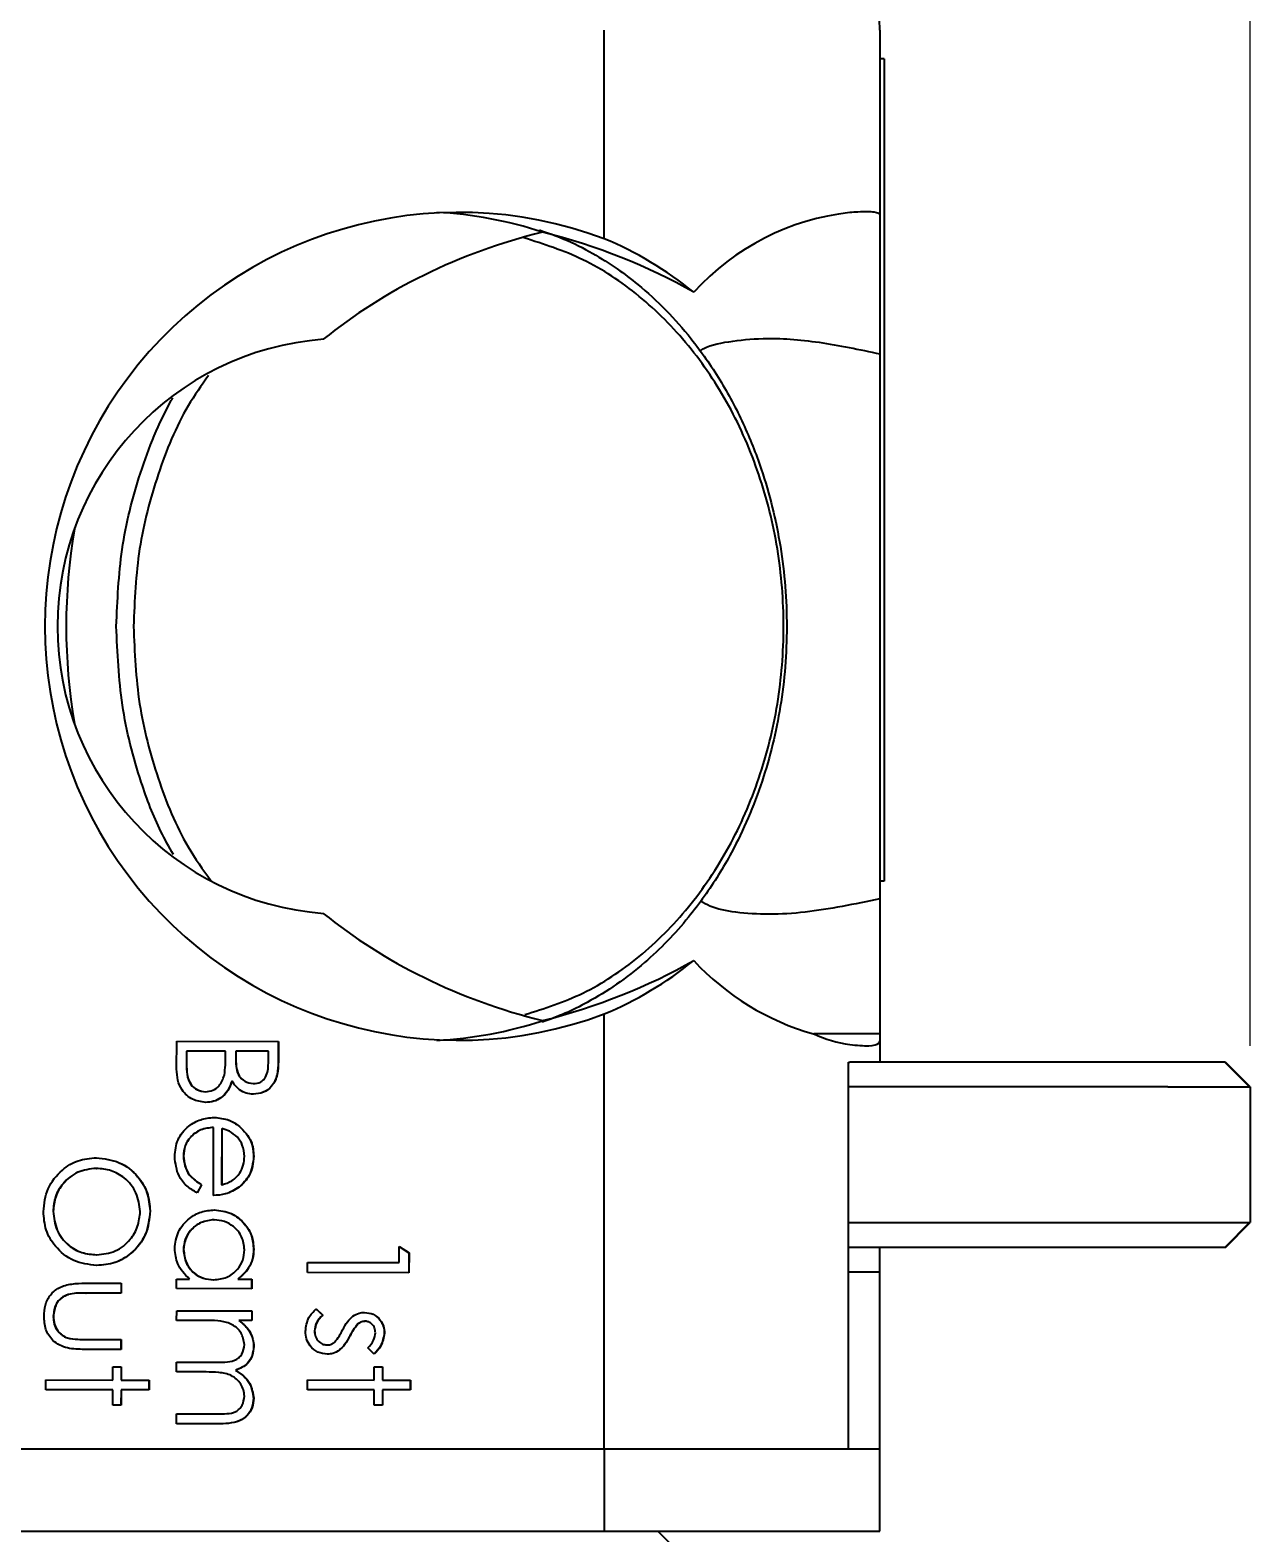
# Model space of a CAD drawing. Header units: inches. Extents: x 2.2 to 21.4, y 0.2 to 16.
# Drawn here: x 9.697 to 11.184, y 1.519 to 3.346 of the extents above; entities that cross this region are included whole.
import ezdxf

# ---------------------------------------------------------------- set-up
doc = ezdxf.new("R2010")
doc.units = ezdxf.units.IN
doc.header["$MEASUREMENT"] = 0
doc.styles.add('SLDTEXTSTYLE0', font='TXT', dxfattribs={"width": 0.75})
doc.dimstyles.new('SLDDIMSTYLE0', dxfattribs={"dimtxt": 0.125, "dimasz": 0.13, "dimexe": 0, "dimexo": 0.0625, "dimgap": 0.03125, "dimtad": 0, "dimtih": 1, "dimtoh": 1, "dimdec": 3, "dimrnd": 1e-09, "dimzin": 12, "dimdsep": 46, "dimtxsty": 'SLDTEXTSTYLE0', "dimsah": 1, "dimcen": 0.09, "dimadec": 0, "dimazin": 3, "dimtfac": 1, "dimtdec": 3, "dimtofl": 0, "dimtmove": 0, "dimatfit": 3, "dimfxl": 1, "dimfrac": 2, "dimtolj": 1, "dimtzin": 12, "dimarcsym": 0})
doc.dimstyles.new('SLDDIMSTYLE1', dxfattribs={"dimtxt": 0.125, "dimasz": 0.13, "dimexe": 0, "dimexo": 0.0625, "dimgap": 0.03125, "dimtad": 0, "dimtih": 1, "dimtoh": 1, "dimdec": 3, "dimrnd": 1e-09, "dimzin": 4, "dimdsep": 46, "dimtxsty": 'SLDTEXTSTYLE0', "dimsah": 1, "dimcen": 0.09, "dimadec": 0, "dimazin": 1, "dimtfac": 1, "dimtdec": 3, "dimtofl": 0, "dimtmove": 0, "dimatfit": 3, "dimfxl": 1, "dimfrac": 2, "dimtolj": 1, "dimtzin": 12, "dimarcsym": 0})

# ---------------------------------------------------------------- blocks, each defined once
blk = doc.blocks.new('_D_9')
at = {"color": 7, "linetype": 'Continuous', "lineweight": 18}
for p, q in [((9.1358, 4.604), (9.0978, 4.604)), ((9.0978, 4.604), (9.0978, 4.4056)), ((9.864, 4.604), (9.9021, 4.604)), ((9.9021, 4.604), (9.9021, 4.4056)), ((8.6802, 2.1851), (8.6802, 4.549)), ((10.7302, 3.3961), (10.7302, 4.549)), ((8.6802, 4.424), (8.9882, 4.424)), ((10.7302, 4.424), (10.0117, 4.424)), ((9.0978, 4.4056), (9.1358, 4.4056)), ((9.9021, 4.4056), (9.864, 4.4056))]:
    blk.add_line(p, q, dxfattribs=at)
for points in [[(8.6802, 4.424), (8.8102, 4.404), (8.8102, 4.444)], [(10.7302, 4.424), (10.6002, 4.444), (10.6002, 4.404)]]:
    blk.add_solid(points, dxfattribs=at)
at = {"color": 7, "linetype": 'Continuous', "lineweight": 18, "char_height": 0.125, "attachment_point": 1, "style": 'SLDTEXTSTYLE0'}
for s, insert in [('52.07mm', (9.1358, 4.5667)), ('2.050in', (9.2246, 4.3797))]:
    blk.add_mtext(s, dxfattribs=dict(at, insert=insert))
blk = doc.blocks.new('_D_10')
at = {"color": 7, "linetype": 'Continuous', "lineweight": 18}
for p, q in [((9.8012, 4.1389), (9.7631, 4.1389)), ((9.7631, 4.1389), (9.7631, 3.9405)), ((10.5293, 4.1389), (10.5674, 4.1389)), ((10.5674, 4.1389), (10.5674, 3.9405)), ((8.6802, 2.1851), (8.6802, 4.0839)), ((9.4802, 2.4616), (9.4802, 4.0839)), ((8.6802, 3.9589), (9.4802, 3.9589)), ((9.4802, 3.9589), (9.6535, 3.9589)), ((9.7631, 3.9405), (9.8012, 3.9405)), ((10.5674, 3.9405), (10.5293, 3.9405))]:
    blk.add_line(p, q, dxfattribs=at)
for points in [[(8.6802, 3.9589), (8.8102, 3.9389), (8.8102, 3.9789)], [(9.4802, 3.9589), (9.3502, 3.9789), (9.3502, 3.9389)]]:
    blk.add_solid(points, dxfattribs=at)
at = {"color": 7, "linetype": 'Continuous', "lineweight": 18, "char_height": 0.125, "attachment_point": 1, "style": 'SLDTEXTSTYLE0'}
for s, insert in [('20.32mm', (9.8012, 4.1016)), ('.800in', (9.9362, 3.9146))]:
    blk.add_mtext(s, dxfattribs=dict(at, insert=insert))
blk = doc.blocks.new('_D_12')
at = {"color": 7, "linetype": 'Continuous', "lineweight": 18}
for p, q in [((10.6552, 3.4711), (11.8165, 3.4711)), ((11.6915, 3.4711), (11.6915, 2.4803)), ((11.3274, 2.4549), (11.2893, 2.4549)), ((11.2893, 2.4549), (11.2893, 2.2565)), ((12.0555, 2.4549), (12.0936, 2.4549)), ((12.0936, 2.4549), (12.0936, 2.2565)), ((11.2893, 2.2565), (11.3274, 2.2565)), ((12.0936, 2.2565), (12.0555, 2.2565)), ((11.6915, 1.2211), (11.6915, 2.0695)), ((9.9842, 1.2211), (11.8165, 1.2211))]:
    blk.add_line(p, q, dxfattribs=at)
for points in [[(11.6915, 3.4711), (11.6715, 3.3411), (11.7115, 3.3411)], [(11.6915, 1.2211), (11.7115, 1.3511), (11.6715, 1.3511)]]:
    blk.add_solid(points, dxfattribs=at)
at = {"color": 7, "linetype": 'Continuous', "lineweight": 18, "char_height": 0.125, "attachment_point": 1, "style": 'SLDTEXTSTYLE0'}
for s, insert in [('57.15mm', (11.3274, 2.4176)), ('2.250in', (11.4162, 2.2306))]:
    blk.add_mtext(s, dxfattribs=dict(at, insert=insert))
blk = doc.blocks.new('_D_13')
at = {"color": 7, "linetype": 'Continuous', "lineweight": 18}
for p, q in [((9.5752, 3.5853), (12.4075, 3.5853)), ((12.2825, 3.5853), (12.2825, 3.0651)), ((11.9185, 3.0397), (11.8804, 3.0397)), ((11.8804, 3.0397), (11.8804, 2.8412)), ((12.6466, 3.0397), (12.6847, 3.0397)), ((12.6847, 3.0397), (12.6847, 2.8412)), ((11.8804, 2.8412), (11.9185, 2.8412)), ((12.6847, 2.8412), (12.6466, 2.8412)), ((12.2825, 1.2211), (12.2825, 2.6542)), ((9.9842, 1.2211), (12.4075, 1.2211))]:
    blk.add_line(p, q, dxfattribs=at)
for points in [[(12.2825, 3.5853), (12.2625, 3.4553), (12.3025, 3.4553)], [(12.2825, 1.2211), (12.3025, 1.3511), (12.2625, 1.3511)]]:
    blk.add_solid(points, dxfattribs=at)
at = {"color": 7, "linetype": 'Continuous', "lineweight": 18, "char_height": 0.125, "attachment_point": 1, "style": 'SLDTEXTSTYLE0'}
for s, insert in [('60.05mm', (11.9185, 3.0024)), ('2.364in', (12.0073, 2.8153))]:
    blk.add_mtext(s, dxfattribs=dict(at, insert=insert))
blk = doc.blocks.new('_D_14')
at = {"color": 7, "linetype": 'Continuous', "lineweight": 18}
for p, q in [((8.4311, 5.0471), (8.393, 5.0471)), ((8.393, 5.0471), (8.393, 4.8487)), ((9.1592, 5.0471), (9.1973, 5.0471)), ((9.1973, 5.0471), (9.1973, 4.8487)), ((7.6802, 2.1111), (7.6802, 4.9921)), ((11.1802, 2.1111), (11.1802, 4.9921)), ((7.6802, 4.8671), (8.0895, 4.8671)), ((11.1802, 4.8671), (9.2607, 4.8671)), ((8.393, 4.8487), (8.4311, 4.8487)), ((9.1973, 4.8487), (9.1592, 4.8487))]:
    blk.add_line(p, q, dxfattribs=at)
for points in [[(7.6802, 4.8671), (7.8102, 4.8471), (7.8102, 4.8871)], [(11.1802, 4.8671), (11.0502, 4.8871), (11.0502, 4.8471)]]:
    blk.add_solid(points, dxfattribs=at)
at = {"color": 7, "linetype": 'Continuous', "lineweight": 18, "char_height": 0.125, "attachment_point": 1, "style": 'SLDTEXTSTYLE0'}
for s, insert in [('88.90mm', (8.4311, 5.0098)), ('2X', (8.1148, 4.8247)), ('3.500in', (8.5199, 4.8228))]:
    blk.add_mtext(s, dxfattribs=dict(at, insert=insert))

msp = doc.modelspace()

# ---------------------------------------------------------------- linework, layer by layer
at = {"color": 7, "linetype": 'Continuous', "lineweight": 25}
for p, q in [((10.3949, 3.0924), (10.3949, 3.3461)), ((10.7302, 3.3461), (10.7302, 3.1217)), ((10.7352, 3.3111), (10.7302, 3.3111)), ((10.7352, 3.3111), (10.7352, 3.2611)), ((10.7352, 3.2611), (10.7352, 2.3611)), ((10.7302, 3.1217), (10.7302, 2.9524)), ((10.7302, 2.9524), (10.7302, 2.2898)), ((10.7352, 2.3611), (10.7352, 2.3111)), ((10.7352, 2.3111), (10.7302, 2.3111)), ((10.7302, 2.2898), (10.7302, 2.1255)), ((10.3949, 1.6211), (10.3949, 2.1498)), ((10.7302, 2.1255), (10.6497, 2.1255)), ((10.7302, 2.1255), (10.7302, 2.1168)), ((9.8751, 2.0826), (9.8752, 2.1168)), ((9.8752, 2.1168), (9.9988, 2.1165)), ((9.8752, 2.1168), (9.9986, 2.1165)), ((9.887, 2.1046), (9.887, 2.0892)), ((9.887, 2.1046), (9.8872, 2.1046)), ((9.8872, 2.1046), (9.8872, 2.0892)), ((9.9347, 2.1045), (9.8872, 2.1046)), ((9.9347, 2.0975), (9.9347, 2.1045)), ((9.9469, 2.1045), (9.9469, 2.0974)), ((9.9469, 2.1045), (9.9471, 2.1045)), ((9.9471, 2.1045), (9.9471, 2.0974)), ((9.9867, 2.1044), (9.9471, 2.1045)), ((9.9866, 2.09), (9.9867, 2.1044)), ((9.9986, 2.1165), (9.9985, 2.092)), ((9.9986, 2.1165), (9.9988, 2.1165)), ((9.9988, 2.1165), (9.9988, 2.092)), ((10.7302, 2.1168), (10.7302, 2.0911)), ((10.6919, 2.0911), (10.6936, 2.0911)), ((10.6919, 1.8761), (10.6919, 2.0911)), ((10.7302, 2.0911), (10.6936, 2.0911)), ((11.1494, 2.0911), (10.7302, 2.0911)), ((11.1797, 2.0611), (11.1494, 2.0911)), ((11.1494, 2.0911), (11.1502, 2.0911)), ((11.1802, 2.0611), (11.1502, 2.0911)), ((9.9423, 2.0682), (9.9425, 2.0682)), ((9.9682, 2.0651), (9.9684, 2.0651)), ((9.9101, 2.0552), (9.9103, 2.0552)), ((11.0802, 2.0611), (10.6919, 2.0611)), ((11.0802, 2.0611), (11.1797, 2.0611)), ((11.1802, 2.0611), (11.1797, 2.0611)), ((11.1802, 2.0611), (11.1802, 1.8961)), ((9.9197, 2.0118), (9.92, 2.0118)), ((9.9198, 1.9292), (9.92, 2.0118)), ((9.9299, 2.0106), (9.9298, 1.9422)), ((9.9299, 2.0106), (9.9301, 2.0106)), ((9.9301, 2.0106), (9.93, 1.9422)), ((9.9514, 2.0132), (9.9516, 2.0132)), ((9.8833, 1.9772), (9.8835, 1.9772)), ((9.9687, 1.9768), (9.9689, 1.9768)), ((9.7773, 1.9621), (9.7775, 1.9621)), ((9.9052, 1.9422), (9.8999, 1.9323)), ((9.9054, 1.9422), (9.9001, 1.9323)), ((9.9052, 1.9422), (9.9054, 1.9422)), ((9.9298, 1.9422), (9.93, 1.9422)), ((9.9509, 1.9393), (9.9511, 1.9393)), ((9.7249, 1.9099), (9.7251, 1.9099)), ((9.8427, 1.9103), (9.8429, 1.9103)), ((9.9205, 1.8997), (9.9207, 1.8997)), ((10.6919, 1.8961), (11.0802, 1.8961)), ((11.0802, 1.8961), (11.1797, 1.8961)), ((11.1797, 1.8961), (11.1494, 1.8661)), ((11.1502, 1.8661), (11.1802, 1.8961)), ((11.1797, 1.8961), (11.1802, 1.8961)), ((9.9687, 1.864), (9.9689, 1.864)), ((10.1455, 1.8476), (10.1456, 1.8671)), ((10.1456, 1.8671), (10.1577, 1.8596)), ((10.1456, 1.867), (10.1575, 1.8596)), ((10.6919, 1.8361), (10.6919, 1.8761)), ((11.1494, 1.8661), (10.6919, 1.8661)), ((10.7302, 1.8361), (10.7302, 1.8661)), ((11.1502, 1.8661), (11.1494, 1.8661)), ((9.7777, 1.857), (9.7779, 1.857)), ((9.8833, 1.8633), (9.8835, 1.8633)), ((10.034, 1.8478), (10.1455, 1.8476)), ((10.034, 1.8354), (10.034, 1.8478)), ((10.034, 1.8478), (10.1453, 1.8476)), ((10.1453, 1.8476), (10.1455, 1.8476)), ((10.1575, 1.8596), (10.1574, 1.8352)), ((10.1575, 1.8596), (10.1577, 1.8596)), ((10.1577, 1.8596), (10.1576, 1.8352)), ((9.875, 1.8276), (9.8907, 1.8275)), ((9.875, 1.8159), (9.875, 1.8276)), ((9.875, 1.8276), (9.8905, 1.8275)), ((9.8905, 1.8275), (9.8907, 1.8275)), ((9.9495, 1.8274), (9.9663, 1.8274)), ((9.9495, 1.8274), (9.9497, 1.8274)), ((9.9497, 1.8274), (9.9665, 1.8274)), ((9.9663, 1.8274), (9.9662, 1.8158)), ((9.9663, 1.8274), (9.9665, 1.8274)), ((9.9665, 1.8274), (9.9665, 1.8158)), ((10.1576, 1.8352), (10.034, 1.8354)), ((10.6919, 1.6211), (10.6919, 1.8361)), ((10.7302, 1.8361), (10.6919, 1.8361)), ((10.7302, 1.6211), (10.7302, 1.8361)), ((9.7635, 1.8225), (9.8075, 1.8224)), ((9.7637, 1.8225), (9.8077, 1.8224)), ((9.7648, 1.8105), (9.765, 1.8105)), ((9.8077, 1.8105), (9.765, 1.8105)), ((9.8075, 1.8224), (9.8075, 1.8105)), ((9.8075, 1.8224), (9.8077, 1.8224)), ((9.8077, 1.8224), (9.8077, 1.8105)), ((9.9665, 1.8158), (9.875, 1.8159)), ((9.92, 1.8267), (9.9202, 1.8267)), ((9.7433, 1.8089), (9.7435, 1.8089)), ((10.0444, 1.7912), (10.0528, 1.7837)), ((10.0447, 1.7912), (10.053, 1.7837)), ((9.7251, 1.7822), (9.7253, 1.7822)), ((9.8751, 1.7773), (9.8752, 1.789)), ((9.9139, 1.7772), (9.8751, 1.7773)), ((9.8752, 1.789), (9.9666, 1.7889)), ((9.8752, 1.789), (9.9664, 1.7889)), ((9.9506, 1.7771), (9.9508, 1.7771)), ((9.9666, 1.7771), (9.9508, 1.7771)), ((9.9664, 1.7889), (9.9666, 1.7889)), ((9.9664, 1.7889), (9.9664, 1.7771)), ((9.9666, 1.7889), (9.9666, 1.7771)), ((10.0528, 1.7837), (10.053, 1.7837)), ((10.0955, 1.7729), (10.0957, 1.7729)), ((10.104, 1.7763), (10.1042, 1.7763)), ((9.7423, 1.7559), (9.7425, 1.7559)), ((9.9633, 1.7644), (9.9635, 1.7644)), ((10.0426, 1.7645), (10.0428, 1.7645)), ((10.1276, 1.7617), (10.1278, 1.7617)), ((9.8076, 1.7419), (9.7627, 1.742)), ((9.7647, 1.7541), (9.8074, 1.754)), ((9.7649, 1.7541), (9.8076, 1.754)), ((9.8074, 1.754), (9.8074, 1.7419)), ((9.8074, 1.754), (9.8076, 1.754)), ((9.8076, 1.754), (9.8076, 1.7419)), ((9.9687, 1.7456), (9.9689, 1.7456)), ((10.0578, 1.7474), (10.058, 1.7474)), ((10.0727, 1.7408), (10.0729, 1.7408)), ((10.1154, 1.7362), (10.1076, 1.7438)), ((9.7976, 1.7209), (9.8077, 1.7209)), ((9.7976, 1.7048), (9.7976, 1.7209)), ((9.8075, 1.7209), (9.8075, 1.7048)), ((9.8077, 1.7209), (9.8077, 1.7048)), ((9.875, 1.7146), (9.8751, 1.7264)), ((9.8751, 1.7264), (9.9219, 1.7263)), ((9.8751, 1.7264), (9.9217, 1.7263)), ((9.9217, 1.7263), (9.9219, 1.7263)), ((10.1154, 1.7209), (10.1255, 1.7209)), ((10.1154, 1.7048), (10.1154, 1.7209)), ((10.1253, 1.7209), (10.1253, 1.7048)), ((10.1255, 1.7209), (10.1255, 1.7048)), ((9.7162, 1.7049), (9.7976, 1.7048)), ((9.7162, 1.693), (9.7162, 1.7049)), ((9.7162, 1.7049), (9.7974, 1.7048)), ((9.7974, 1.7048), (9.7976, 1.7048)), ((9.8075, 1.7048), (9.8414, 1.7047)), ((9.8075, 1.7048), (9.8077, 1.7048)), ((9.8077, 1.7048), (9.8417, 1.7047)), ((9.8414, 1.7047), (9.8414, 1.6928)), ((9.8414, 1.7047), (9.8417, 1.7047)), ((9.8417, 1.7047), (9.8417, 1.6928)), ((9.9108, 1.7146), (9.875, 1.7146)), ((9.9467, 1.7165), (9.9469, 1.7165)), ((10.034, 1.7049), (10.1154, 1.7048)), ((10.034, 1.693), (10.034, 1.7049)), ((10.034, 1.7049), (10.1152, 1.7048)), ((10.1152, 1.7048), (10.1154, 1.7048)), ((10.1253, 1.7048), (10.1592, 1.7047)), ((10.1253, 1.7048), (10.1255, 1.7048)), ((10.1255, 1.7048), (10.1594, 1.7047)), ((10.1592, 1.7047), (10.1592, 1.6928)), ((10.1592, 1.7047), (10.1594, 1.7047)), ((10.1594, 1.7047), (10.1594, 1.6928)), ((9.7976, 1.6929), (9.7162, 1.693)), ((9.7976, 1.6741), (9.7976, 1.6929)), ((9.8075, 1.6929), (9.8074, 1.6741)), ((9.8075, 1.6929), (9.8077, 1.6929)), ((9.8077, 1.6929), (9.8076, 1.6741)), ((9.8417, 1.6928), (9.8077, 1.6929)), ((9.9686, 1.6826), (9.9688, 1.6826)), ((10.1154, 1.6929), (10.034, 1.693)), ((10.1153, 1.6741), (10.1154, 1.6929)), ((10.1253, 1.6929), (10.1252, 1.6741)), ((10.1253, 1.6929), (10.1255, 1.6929)), ((10.1255, 1.6929), (10.1254, 1.6741)), ((10.1594, 1.6928), (10.1255, 1.6929)), ((9.8076, 1.6741), (9.7976, 1.6741)), ((9.8749, 1.6636), (9.9249, 1.6635)), ((9.8749, 1.6515), (9.8749, 1.6636)), ((9.8749, 1.6636), (9.9247, 1.6635)), ((9.9247, 1.6635), (9.9249, 1.6635)), ((10.1254, 1.6741), (10.1153, 1.6741)), ((9.9249, 1.6514), (9.8749, 1.6515)), ((9.9247, 1.6514), (9.9249, 1.6514)), ((9.6762, 1.6211), (10.3952, 1.6211)), ((9.6762, 1.6211), (10.3949, 1.6211)), ((10.3952, 1.5211), (10.3952, 1.6211)), ((10.3952, 1.6211), (10.6936, 1.6211)), ((10.6936, 1.6211), (10.7302, 1.6211)), ((10.7302, 1.5211), (10.7302, 1.6211)), ((9.6762, 1.5211), (10.3952, 1.5211)), ((10.3952, 1.5211), (10.6936, 1.5211)), ((10.4802, 1.5011), (10.4602, 1.5211)), ((10.6936, 1.5211), (10.7302, 1.5211))]:
    msp.add_line(p, q, dxfattribs=at)
for centre, radius, start, end in [((10.6052, 3.3461), 0.125, 0, 90), ((10.2183, 2.6211), 0.5033, 69.4551, 290.5449), ((10.1651, 2.6263), 0.4988, 71.9279, 86.9939), ((10.7266, 2.8253), 0.3007, 96.3047, 137.7883), ((10.0802, 2.6211), 0.35, 94.3693, 265.6307), ((10.4412, 2.6211), 0.7004, 170.2637, 189.7363), ((10.7355, 2.4295), 0.3159, 222.8262, 254.2231), ((10.1651, 2.6158), 0.4988, 273.0061, 288.0721), ((10.7165, 2.2709), 0.1599, 245.3, 261.7551)]:
    msp.add_arc(centre, radius, start, end, dxfattribs=at)
for centre, major_axis, ratio, start_param, end_param in [((10.5188, 2.6211), (0.645, 0), 0.781427, 1.88455, 2.376746), ((10.1192, 2.6211), (0.65, 0), 0.775373, 0.937477, 1.257042), ((10.2325, 2.6211), (0, 0.504), 0.909876, 5.649866, 5.921035), ((10.5188, 2.6211), (0.645, 0), 0.781427, 3.906439, 4.398635), ((10.1192, 2.6211), (0.65, 0), 0.775373, 5.026143, 5.345708), ((10.2325, 2.6211), (0, 0.504), 0.909876, 3.503743, 3.774912)]:
    msp.add_ellipse(centre, major_axis=major_axis, ratio=ratio, start_param=start_param, end_param=end_param, dxfattribs=at)
for points, knots in [([(10.7302, 3.1217), (10.7288, 3.1228), (10.7261, 3.1249), (10.7096, 3.1254), (10.6969, 3.1244), (10.6936, 3.1242)], [0, 0, 0, 0, 0.425216, 0.850713, 1, 1, 1, 1]), ([(10.2983, 2.149), (10.3222, 2.1566), (10.3711, 2.1722), (10.4388, 2.2173), (10.499, 2.2776), (10.5486, 2.3511), (10.5852, 2.4352), (10.6081, 2.5262), (10.6155, 2.6211), (10.6081, 2.7159), (10.5852, 2.8069), (10.5486, 2.891), (10.499, 2.9645), (10.4388, 3.0248), (10.3708, 3.0701), (10.3214, 3.0858), (10.2971, 3.0936)], [0, 0, 0, 0, 0.069007, 0.141112, 0.213086, 0.284858, 0.356497, 0.427984, 0.499433, 0.570853, 0.64237, 0.71398, 0.785781, 0.857725, 0.92986, 1, 1, 1, 1]), ([(10.3161, 3.103), (10.3261, 3.0996), (10.3483, 3.092), (10.3799, 3.0757), (10.4098, 3.0569), (10.4397, 3.0343), (10.4701, 3.0064), (10.504, 2.9681), (10.536, 2.9222), (10.5645, 2.8688), (10.5912, 2.8017), (10.6117, 2.7189), (10.6195, 2.6207), (10.6117, 2.5238), (10.5889, 2.4306), (10.5601, 2.3635), (10.5341, 2.3185), (10.5167, 2.2922), (10.4881, 2.2546), (10.4424, 2.2075), (10.3902, 2.1714), (10.3475, 2.1501), (10.3288, 2.1432), (10.3194, 2.1397)], [0, 0, 0, 0, 0.029654, 0.065552, 0.09732, 0.124958, 0.165374, 0.204718, 0.255502, 0.304401, 0.351428, 0.427019, 0.502085, 0.57669, 0.649197, 0.724444, 0.750183, 0.776234, 0.802601, 0.868867, 0.944586, 0.971972, 1, 1, 1, 1]), ([(10.511, 2.9558), (10.5113, 2.9559), (10.5208, 2.9625), (10.5464, 2.9679), (10.5938, 2.9727), (10.6559, 2.9681), (10.7052, 2.9576), (10.7302, 2.9524)], [0, 0, 0, 0, 0.005341, 0.201266, 0.402798, 0.698365, 1, 1, 1, 1]), ([(9.9139, 2.9259), (9.9053, 2.914), (9.8798, 2.8782), (9.851, 2.8066), (9.8268, 2.716), (9.824, 2.6527), (9.8226, 2.6211)], [0, 0, 0, 0, 0.143993, 0.429782, 0.715026, 1, 1, 1, 1]), ([(9.8017, 2.6211), (9.8031, 2.6525), (9.8059, 2.7162), (9.8294, 2.8093), (9.8539, 2.8695), (9.8699, 2.8979), (9.8706, 2.899)], [0, 0, 0, 0, 0.318974, 0.6473028, 0.9852357, 1, 1, 1, 1]), ([(9.8712, 2.3436), (9.8659, 2.3529), (9.8505, 2.3804), (9.8276, 2.4406), (9.806, 2.5241), (9.8031, 2.589), (9.8017, 2.6211)], [0, 0, 0, 0, 0.11518, 0.341299, 0.674143, 1, 1, 1, 1]), ([(9.8226, 2.6211), (9.824, 2.5894), (9.8268, 2.5262), (9.8509, 2.4355), (9.8805, 2.3625), (9.907, 2.3255), (9.9165, 2.3123)], [0, 0, 0, 0, 0.280681, 0.561627, 0.842996, 1, 1, 1, 1]), ([(10.7302, 2.2898), (10.6994, 2.2834), (10.6529, 2.2737), (10.5949, 2.2702), (10.556, 2.2726), (10.528, 2.2779), (10.5158, 2.2848), (10.5122, 2.2868)], [0, 0, 0, 0, 0.373191, 0.564726, 0.758734, 0.928051, 1, 1, 1, 1]), ([(10.6936, 2.1126), (10.702, 2.1118), (10.7189, 2.1102), (10.7289, 2.1133), (10.7299, 2.1159), (10.7302, 2.1168)], [0, 0, 0, 0, 0.402009, 0.803637, 1, 1, 1, 1]), ([(9.887, 2.0892), (9.887, 2.0848), (9.8871, 2.0762), (9.8911, 2.0644), (9.8999, 2.0567), (9.9067, 2.0557), (9.9101, 2.0552)], [0, 0, 0, 0, 0.281622, 0.560525, 0.780418, 1, 1, 1, 1]), ([(9.8872, 2.0892), (9.8873, 2.0848), (9.8873, 2.0762), (9.8913, 2.0644), (9.9001, 2.0567), (9.9069, 2.0557), (9.9103, 2.0552)], [0, 0, 0, 0, 0.281622, 0.560525, 0.780418, 1, 1, 1, 1]), ([(9.9331, 2.0754), (9.9336, 2.0795), (9.9347, 2.0868), (9.9347, 2.0942), (9.9347, 2.0975)], [0, 0, 0, 0, 0.559682, 1, 1, 1, 1]), ([(9.9469, 2.0974), (9.9469, 2.0937), (9.947, 2.0864), (9.9491, 2.0773), (9.9534, 2.0713), (9.9591, 2.0666), (9.9646, 2.0657), (9.9682, 2.0651)], [0, 0, 0, 0, 0.251133, 0.500901, 0.626308, 0.751668, 1, 1, 1, 1]), ([(9.9471, 2.0974), (9.9471, 2.0937), (9.9472, 2.0864), (9.9493, 2.0773), (9.9536, 2.0713), (9.9593, 2.0666), (9.9648, 2.0657), (9.9684, 2.0651)], [0, 0, 0, 0, 0.251133, 0.500901, 0.626308, 0.751668, 1, 1, 1, 1]), ([(9.9985, 2.092), (9.9984, 2.0867), (9.9982, 2.0761), (9.9921, 2.0621), (9.9807, 2.0536), (9.9724, 2.0527), (9.9682, 2.0522)], [0, 0, 0, 0, 0.281363, 0.560061, 0.779961, 1, 1, 1, 1]), ([(9.9988, 2.092), (9.9986, 2.0867), (9.9984, 2.0761), (9.9923, 2.0621), (9.9809, 2.0536), (9.9726, 2.0527), (9.9684, 2.0522)], [0, 0, 0, 0, 0.281363, 0.560061, 0.779961, 1, 1, 1, 1]), ([(9.9684, 2.0651), (9.9714, 2.0654), (9.9758, 2.0659), (9.9806, 2.0694), (9.986, 2.0764), (9.9864, 2.084), (9.9866, 2.09)], [0, 0, 0, 0, 0.24976, 0.375449, 0.501198, 1, 1, 1, 1]), ([(9.9105, 2.0423), (9.9049, 2.043), (9.8937, 2.0446), (9.8818, 2.0559), (9.8758, 2.0693), (9.8753, 2.0782), (9.8751, 2.0826)], [0, 0, 0, 0, 0.279082, 0.558573, 0.779035, 1, 1, 1, 1]), ([(9.9103, 2.0552), (9.9133, 2.0555), (9.9195, 2.0562), (9.9287, 2.0632), (9.9314, 2.0708), (9.9331, 2.0754)], [0, 0, 0, 0, 0.280182, 0.560638, 1, 1, 1, 1]), ([(9.9423, 2.0682), (9.9408, 2.0643), (9.9379, 2.0565), (9.9297, 2.0479), (9.9201, 2.043), (9.9135, 2.0425), (9.9103, 2.0423)], [0, 0, 0, 0, 0.280543, 0.559749, 0.779839, 1, 1, 1, 1]), ([(9.9425, 2.0682), (9.941, 2.0643), (9.9381, 2.0565), (9.9299, 2.0479), (9.9203, 2.043), (9.9138, 2.0425), (9.9105, 2.0423)], [0, 0, 0, 0, 0.280543, 0.559749, 0.779839, 1, 1, 1, 1]), ([(9.9684, 2.0522), (9.9654, 2.0525), (9.9595, 2.053), (9.9496, 2.0578), (9.9452, 2.0643), (9.9425, 2.0682)], [0, 0, 0, 0, 0.280692, 0.561203, 1, 1, 1, 1]), ([(9.8727, 1.9763), (9.8734, 1.9834), (9.8747, 1.9977), (9.8881, 2.0133), (9.904, 2.0224), (9.9151, 2.0235), (9.9206, 2.024)], [0, 0, 0, 0, 0.279972, 0.558928, 0.779504, 1, 1, 1, 1]), ([(9.9197, 2.0118), (9.9145, 2.0113), (9.9041, 2.0102), (9.8919, 2.0012), (9.8844, 1.9897), (9.8837, 1.9814), (9.8833, 1.9772)], [0, 0, 0, 0, 0.280161, 0.559687, 0.779764, 1, 1, 1, 1]), ([(9.92, 2.0118), (9.9147, 2.0113), (9.9043, 2.0102), (9.8921, 2.0012), (9.8846, 1.9897), (9.8839, 1.9814), (9.8835, 1.9772)], [0, 0, 0, 0, 0.280161, 0.559687, 0.779764, 1, 1, 1, 1]), ([(9.9204, 2.024), (9.9267, 2.0234), (9.938, 2.0224), (9.9473, 2.016), (9.9514, 2.0132)], [0, 0, 0, 0, 0.559401, 1, 1, 1, 1]), ([(9.9206, 2.024), (9.9269, 2.0234), (9.9382, 2.0224), (9.9475, 2.016), (9.9516, 2.0132)], [0, 0, 0, 0, 0.559401, 1, 1, 1, 1]), ([(9.949, 1.9999), (9.9459, 2.0026), (9.9403, 2.0074), (9.9332, 2.0097), (9.9301, 2.0106)], [0, 0, 0, 0, 0.55878, 1, 1, 1, 1]), ([(9.9514, 2.0132), (9.957, 2.0075), (9.9671, 1.9972), (9.9682, 1.983), (9.9687, 1.9768)], [0, 0, 0, 0, 0.558566, 1, 1, 1, 1]), ([(9.9516, 2.0132), (9.9572, 2.0075), (9.9673, 1.9972), (9.9684, 1.983), (9.9689, 1.9768)], [0, 0, 0, 0, 0.558566, 1, 1, 1, 1]), ([(9.9576, 1.9766), (9.9572, 1.9814), (9.9564, 1.99), (9.9513, 1.9969), (9.949, 1.9999)], [0, 0, 0, 0, 0.559429, 1, 1, 1, 1]), ([(9.7131, 1.9095), (9.7141, 1.9191), (9.7163, 1.9384), (9.7337, 1.9598), (9.7549, 1.9731), (9.77, 1.9744), (9.7775, 1.975)], [0, 0, 0, 0, 0.279691, 0.559394, 0.779633, 1, 1, 1, 1]), ([(9.7773, 1.975), (9.7869, 1.9738), (9.8059, 1.9715), (9.8276, 1.9544), (9.8405, 1.9329), (9.842, 1.9178), (9.8427, 1.9103)], [0, 0, 0, 0, 0.279708, 0.559305, 0.779671, 1, 1, 1, 1]), ([(9.7775, 1.975), (9.7871, 1.9738), (9.8061, 1.9715), (9.8278, 1.9544), (9.8407, 1.9329), (9.8422, 1.9178), (9.8429, 1.9103)], [0, 0, 0, 0, 0.279708, 0.559305, 0.779671, 1, 1, 1, 1]), ([(9.9001, 1.9323), (9.8957, 1.9349), (9.8869, 1.94), (9.8752, 1.9549), (9.8737, 1.9682), (9.8727, 1.9763)], [0, 0, 0, 0, 0.2811046, 0.561674, 1, 1, 1, 1]), ([(9.8833, 1.9772), (9.8837, 1.9732), (9.8844, 1.9651), (9.8909, 1.9516), (9.8998, 1.9458), (9.9052, 1.9422)], [0, 0, 0, 0, 0.280356, 0.560655, 1, 1, 1, 1]), ([(9.8835, 1.9772), (9.8839, 1.9732), (9.8846, 1.9651), (9.8911, 1.9516), (9.9, 1.9458), (9.9054, 1.9422)], [0, 0, 0, 0, 0.280356, 0.560655, 1, 1, 1, 1]), ([(9.93, 1.9422), (9.9343, 1.9435), (9.9429, 1.9461), (9.9518, 1.9555), (9.9567, 1.966), (9.9573, 1.9731), (9.9576, 1.9766)], [0, 0, 0, 0, 0.280226, 0.559346, 0.779664, 1, 1, 1, 1]), ([(9.9687, 1.9768), (9.9678, 1.9685), (9.9661, 1.9538), (9.9555, 1.9437), (9.9509, 1.9393)], [0, 0, 0, 0, 0.559105, 1, 1, 1, 1]), ([(9.9689, 1.9768), (9.968, 1.9685), (9.9663, 1.9538), (9.9558, 1.9437), (9.9511, 1.9393)], [0, 0, 0, 0, 0.559105, 1, 1, 1, 1]), ([(9.7773, 1.9621), (9.7696, 1.9612), (9.7542, 1.9595), (9.7371, 1.9453), (9.7265, 1.9281), (9.7254, 1.9159), (9.7249, 1.9099)], [0, 0, 0, 0, 0.279616, 0.559299, 0.77958, 1, 1, 1, 1]), ([(9.7775, 1.9621), (9.7698, 1.9612), (9.7544, 1.9595), (9.7373, 1.9453), (9.7267, 1.9281), (9.7256, 1.9159), (9.7251, 1.9099)], [0, 0, 0, 0, 0.279616, 0.559299, 0.77958, 1, 1, 1, 1]), ([(9.8308, 1.9097), (9.8298, 1.9174), (9.8276, 1.933), (9.8134, 1.9504), (9.7958, 1.9605), (9.7836, 1.9616), (9.7775, 1.9621)], [0, 0, 0, 0, 0.279378, 0.559057, 0.77947, 1, 1, 1, 1]), ([(9.9509, 1.9393), (9.9455, 1.936), (9.9358, 1.93), (9.9246, 1.9294), (9.9196, 1.9292)], [0, 0, 0, 0, 0.558897, 1, 1, 1, 1]), ([(9.9511, 1.9393), (9.9457, 1.936), (9.936, 1.93), (9.9248, 1.9294), (9.9198, 1.9292)], [0, 0, 0, 0, 0.558897, 1, 1, 1, 1]), ([(9.7779, 1.8441), (9.7683, 1.8452), (9.7491, 1.8475), (9.7279, 1.8652), (9.7149, 1.8867), (9.7137, 1.9019), (9.7131, 1.9095)], [0, 0, 0, 0, 0.279592, 0.5593, 0.779583, 1, 1, 1, 1]), ([(9.7249, 1.9099), (9.7258, 1.902), (9.7277, 1.8864), (9.7417, 1.8687), (9.7594, 1.8586), (9.7716, 1.8575), (9.7777, 1.857)], [0, 0, 0, 0, 0.279624, 0.559122, 0.779482, 1, 1, 1, 1]), ([(9.7251, 1.9099), (9.726, 1.902), (9.7279, 1.8864), (9.7419, 1.8687), (9.7596, 1.8586), (9.7718, 1.8575), (9.7779, 1.857)], [0, 0, 0, 0, 0.279624, 0.559122, 0.779482, 1, 1, 1, 1]), ([(9.8427, 1.9103), (9.8417, 1.9005), (9.8396, 1.881), (9.8221, 1.8592), (9.8005, 1.846), (9.7853, 1.8447), (9.7777, 1.8441)], [0, 0, 0, 0, 0.279746, 0.559352, 0.779585, 1, 1, 1, 1]), ([(9.8429, 1.9103), (9.8419, 1.9005), (9.8398, 1.881), (9.8223, 1.8592), (9.8007, 1.846), (9.7855, 1.8447), (9.7779, 1.8441)], [0, 0, 0, 0, 0.279746, 0.559352, 0.779585, 1, 1, 1, 1]), ([(9.7779, 1.857), (9.7857, 1.8578), (9.8012, 1.8596), (9.8186, 1.8739), (9.8289, 1.8913), (9.8302, 1.9036), (9.8308, 1.9097)], [0, 0, 0, 0, 0.279701, 0.559098, 0.77964, 1, 1, 1, 1]), ([(9.8727, 1.8645), (9.8736, 1.8716), (9.8754, 1.8857), (9.8888, 1.901), (9.9046, 1.9102), (9.9156, 1.9111), (9.9211, 1.9116)], [0, 0, 0, 0, 0.279397, 0.55917, 0.779495, 1, 1, 1, 1]), ([(9.9209, 1.9116), (9.9279, 1.9107), (9.9419, 1.9091), (9.9575, 1.8961), (9.9672, 1.8806), (9.9682, 1.8695), (9.9687, 1.864)], [0, 0, 0, 0, 0.279583, 0.559391, 0.779644, 1, 1, 1, 1]), ([(9.9211, 1.9116), (9.9281, 1.9107), (9.9422, 1.9091), (9.9577, 1.8961), (9.9674, 1.8806), (9.9684, 1.8695), (9.9689, 1.864)], [0, 0, 0, 0, 0.2795828, 0.5593913, 0.7796436, 1, 1, 1, 1]), ([(9.9205, 1.8997), (9.9151, 1.8989), (9.9044, 1.8975), (9.8921, 1.8881), (9.8846, 1.876), (9.8837, 1.8675), (9.8833, 1.8633)], [0, 0, 0, 0, 0.279611, 0.55935, 0.779718, 1, 1, 1, 1]), ([(9.9207, 1.8997), (9.9153, 1.8989), (9.9046, 1.8975), (9.8923, 1.8881), (9.8849, 1.876), (9.884, 1.8675), (9.8835, 1.8633)], [0, 0, 0, 0, 0.279611, 0.55935, 0.779718, 1, 1, 1, 1]), ([(9.9575, 1.8631), (9.9569, 1.8685), (9.9555, 1.8793), (9.9455, 1.8913), (9.9334, 1.8983), (9.9249, 1.8992), (9.9207, 1.8997)], [0, 0, 0, 0, 0.279538, 0.558988, 0.779564, 1, 1, 1, 1]), ([(9.8907, 1.8275), (9.885, 1.8334), (9.8748, 1.8437), (9.8734, 1.8582), (9.8727, 1.8645)], [0, 0, 0, 0, 0.559359, 1, 1, 1, 1]), ([(9.9687, 1.864), (9.9684, 1.86), (9.9678, 1.8519), (9.9621, 1.8384), (9.9542, 1.8316), (9.9495, 1.8274)], [0, 0, 0, 0, 0.280536, 0.560839, 1, 1, 1, 1]), ([(9.9689, 1.864), (9.9686, 1.86), (9.968, 1.8519), (9.9623, 1.8384), (9.9545, 1.8316), (9.9497, 1.8274)], [0, 0, 0, 0, 0.280536, 0.560839, 1, 1, 1, 1]), ([(9.8833, 1.8633), (9.884, 1.8579), (9.8854, 1.8471), (9.895, 1.8347), (9.9073, 1.8278), (9.9158, 1.8271), (9.92, 1.8267)], [0, 0, 0, 0, 0.2796378, 0.5591726, 0.7794361, 1, 1, 1, 1]), ([(9.8835, 1.8633), (9.8842, 1.8579), (9.8856, 1.8471), (9.8952, 1.8347), (9.9075, 1.8278), (9.916, 1.8271), (9.9202, 1.8267)], [0, 0, 0, 0, 0.279638, 0.559173, 0.779436, 1, 1, 1, 1]), ([(9.9202, 1.8267), (9.9257, 1.8273), (9.9366, 1.8284), (9.9489, 1.8381), (9.9564, 1.8502), (9.9572, 1.8588), (9.9575, 1.8631)], [0, 0, 0, 0, 0.279818, 0.559442, 0.77964, 1, 1, 1, 1]), ([(9.7139, 1.7822), (9.7141, 1.7868), (9.7146, 1.796), (9.7209, 1.8087), (9.7324, 1.8183), (9.7476, 1.8221), (9.7583, 1.8224), (9.7637, 1.8225)], [0, 0, 0, 0, 0.186933, 0.373223, 0.559413, 0.7792, 1, 1, 1, 1]), ([(9.7648, 1.8105), (9.7607, 1.8106), (9.7535, 1.8106), (9.7464, 1.8094), (9.7433, 1.8089)], [0, 0, 0, 0, 0.560359, 1, 1, 1, 1]), ([(9.765, 1.8105), (9.761, 1.8106), (9.7537, 1.8106), (9.7466, 1.8094), (9.7435, 1.8089)], [0, 0, 0, 0, 0.560359, 1, 1, 1, 1]), ([(9.7433, 1.8089), (9.7403, 1.8076), (9.7343, 1.8051), (9.7267, 1.7957), (9.7257, 1.7873), (9.7251, 1.7822)], [0, 0, 0, 0, 0.2805022, 0.5611312, 1, 1, 1, 1]), ([(9.7435, 1.8089), (9.7405, 1.8076), (9.7345, 1.8051), (9.7269, 1.7957), (9.7259, 1.7873), (9.7253, 1.7822)], [0, 0, 0, 0, 0.280502, 0.561131, 1, 1, 1, 1]), ([(10.0317, 1.764), (10.0325, 1.77), (10.0338, 1.7805), (10.0413, 1.7879), (10.0447, 1.7912)], [0, 0, 0, 0, 0.559293, 1, 1, 1, 1]), ([(9.7627, 1.742), (9.7559, 1.7421), (9.7424, 1.7423), (9.7245, 1.7507), (9.7149, 1.7661), (9.7142, 1.7768), (9.7139, 1.7822)], [0, 0, 0, 0, 0.281556, 0.559836, 0.779388, 1, 1, 1, 1]), ([(9.7251, 1.7822), (9.7253, 1.779), (9.7257, 1.7727), (9.7297, 1.7648), (9.7355, 1.7589), (9.74, 1.7569), (9.7423, 1.7559)], [0, 0, 0, 0, 0.280166, 0.559764, 0.779916, 1, 1, 1, 1]), ([(9.7253, 1.7822), (9.7255, 1.779), (9.7259, 1.7727), (9.73, 1.7648), (9.7357, 1.7589), (9.7402, 1.7569), (9.7425, 1.7559)], [0, 0, 0, 0, 0.280166, 0.559764, 0.779916, 1, 1, 1, 1]), ([(9.9575, 1.7478), (9.9566, 1.7527), (9.9549, 1.7626), (9.9432, 1.7732), (9.9287, 1.7769), (9.9188, 1.7771), (9.9139, 1.7772)], [0, 0, 0, 0, 0.248653, 0.497901, 0.748309, 1, 1, 1, 1]), ([(9.9506, 1.7771), (9.9533, 1.7751), (9.9582, 1.7715), (9.9618, 1.7666), (9.9633, 1.7644)], [0, 0, 0, 0, 0.560173, 1, 1, 1, 1]), ([(9.9508, 1.7771), (9.9535, 1.7751), (9.9584, 1.7715), (9.962, 1.7666), (9.9635, 1.7644)], [0, 0, 0, 0, 0.560173, 1, 1, 1, 1]), ([(10.0528, 1.7837), (10.0498, 1.7807), (10.0443, 1.7754), (10.0431, 1.7678), (10.0426, 1.7645)], [0, 0, 0, 0, 0.560845, 1, 1, 1, 1]), ([(10.053, 1.7837), (10.05, 1.7807), (10.0445, 1.7754), (10.0434, 1.7678), (10.0428, 1.7645)], [0, 0, 0, 0, 0.560845, 1, 1, 1, 1]), ([(10.0768, 1.7656), (10.0787, 1.7691), (10.082, 1.7754), (10.0872, 1.7803), (10.0894, 1.7824)], [0, 0, 0, 0, 0.560699, 1, 1, 1, 1]), ([(10.0955, 1.7729), (10.0934, 1.7705), (10.0896, 1.7661), (10.087, 1.761), (10.0858, 1.7587)], [0, 0, 0, 0, 0.559065, 1, 1, 1, 1]), ([(10.0957, 1.7729), (10.0936, 1.7705), (10.0898, 1.7661), (10.0872, 1.761), (10.086, 1.7587)], [0, 0, 0, 0, 0.559065, 1, 1, 1, 1]), ([(10.0894, 1.7824), (10.0919, 1.7839), (10.0963, 1.7865), (10.1014, 1.7868), (10.1037, 1.7869)], [0, 0, 0, 0, 0.559441, 1, 1, 1, 1]), ([(10.104, 1.7763), (10.1023, 1.776), (10.0991, 1.7756), (10.0966, 1.7737), (10.0955, 1.7729)], [0, 0, 0, 0, 0.558867, 1, 1, 1, 1]), ([(10.1042, 1.7763), (10.1025, 1.776), (10.0993, 1.7756), (10.0968, 1.7737), (10.0957, 1.7729)], [0, 0, 0, 0, 0.5588673, 1, 1, 1, 1]), ([(10.1034, 1.7869), (10.1071, 1.7865), (10.1144, 1.7857), (10.1224, 1.7787), (10.127, 1.7703), (10.1274, 1.7646), (10.1276, 1.7617)], [0, 0, 0, 0, 0.279585, 0.559114, 0.779368, 1, 1, 1, 1]), ([(10.1037, 1.7869), (10.1073, 1.7865), (10.1146, 1.7857), (10.1226, 1.7787), (10.1272, 1.7703), (10.1276, 1.7646), (10.1278, 1.7617)], [0, 0, 0, 0, 0.279585, 0.559114, 0.779368, 1, 1, 1, 1]), ([(10.1168, 1.7623), (10.1166, 1.7642), (10.1162, 1.7682), (10.1129, 1.7727), (10.1088, 1.7757), (10.1058, 1.7761), (10.1042, 1.7763)], [0, 0, 0, 0, 0.27988, 0.55979, 0.78005, 1, 1, 1, 1]), ([(9.7423, 1.7559), (9.7464, 1.7553), (9.7539, 1.7541), (9.7614, 1.7541), (9.7647, 1.7541)], [0, 0, 0, 0, 0.559421, 1, 1, 1, 1]), ([(9.7425, 1.7559), (9.7466, 1.7553), (9.7541, 1.7541), (9.7616, 1.7541), (9.7649, 1.7541)], [0, 0, 0, 0, 0.559421, 1, 1, 1, 1]), ([(9.9633, 1.7644), (9.965, 1.7611), (9.9681, 1.7552), (9.9685, 1.7485), (9.9687, 1.7456)], [0, 0, 0, 0, 0.559806, 1, 1, 1, 1]), ([(9.9635, 1.7644), (9.9653, 1.7611), (9.9683, 1.7552), (9.9687, 1.7485), (9.9689, 1.7456)], [0, 0, 0, 0, 0.559806, 1, 1, 1, 1]), ([(10.0585, 1.7362), (10.0545, 1.7367), (10.0464, 1.7376), (10.0376, 1.7453), (10.0324, 1.7545), (10.0319, 1.7609), (10.0317, 1.764)], [0, 0, 0, 0, 0.27951, 0.559118, 0.779419, 1, 1, 1, 1]), ([(10.0426, 1.7645), (10.0429, 1.7622), (10.0433, 1.7574), (10.0472, 1.7518), (10.0522, 1.7481), (10.056, 1.7477), (10.0578, 1.7474)], [0, 0, 0, 0, 0.280044, 0.559861, 0.780062, 1, 1, 1, 1]), ([(10.0428, 1.7645), (10.0431, 1.7622), (10.0435, 1.7574), (10.0474, 1.7518), (10.0524, 1.7481), (10.0562, 1.7477), (10.058, 1.7474)], [0, 0, 0, 0, 0.280044, 0.559861, 0.780062, 1, 1, 1, 1]), ([(10.067, 1.7507), (10.0691, 1.7533), (10.0729, 1.7579), (10.0756, 1.7632), (10.0768, 1.7656)], [0, 0, 0, 0, 0.55915, 1, 1, 1, 1]), ([(10.0858, 1.7587), (10.0839, 1.755), (10.0804, 1.7483), (10.075, 1.7431), (10.0727, 1.7408)], [0, 0, 0, 0, 0.560611, 1, 1, 1, 1]), ([(10.086, 1.7587), (10.0841, 1.755), (10.0806, 1.7483), (10.0752, 1.7431), (10.0729, 1.7408)], [0, 0, 0, 0, 0.560611, 1, 1, 1, 1]), ([(10.1076, 1.7438), (10.1103, 1.7468), (10.1151, 1.7521), (10.1163, 1.7592), (10.1168, 1.7623)], [0, 0, 0, 0, 0.5611492, 1, 1, 1, 1]), ([(10.1276, 1.7617), (10.1266, 1.7563), (10.1247, 1.7466), (10.1181, 1.7394), (10.1152, 1.7362)], [0, 0, 0, 0, 0.557699, 1, 1, 1, 1]), ([(10.1278, 1.7617), (10.1268, 1.7563), (10.125, 1.7466), (10.1183, 1.7394), (10.1154, 1.7362)], [0, 0, 0, 0, 0.557699, 1, 1, 1, 1]), ([(9.9219, 1.7263), (9.9258, 1.7264), (9.9337, 1.7265), (9.9438, 1.7274), (9.9507, 1.7316), (9.9561, 1.7377), (9.9569, 1.7438), (9.9575, 1.7478)], [0, 0, 0, 0, 0.251157, 0.501376, 0.626625, 0.751879, 1, 1, 1, 1]), ([(9.9687, 1.7456), (9.9683, 1.7419), (9.9675, 1.7346), (9.9609, 1.7227), (9.9521, 1.7189), (9.9467, 1.7165)], [0, 0, 0, 0, 0.280778, 0.561491, 1, 1, 1, 1]), ([(9.9689, 1.7456), (9.9685, 1.7419), (9.9677, 1.7346), (9.9611, 1.7227), (9.9523, 1.7189), (9.9469, 1.7165)], [0, 0, 0, 0, 0.280778, 0.561491, 1, 1, 1, 1]), ([(10.058, 1.7474), (10.0599, 1.7476), (10.0632, 1.7479), (10.0658, 1.7499), (10.067, 1.7507)], [0, 0, 0, 0, 0.559321, 1, 1, 1, 1]), ([(10.0727, 1.7408), (10.0702, 1.7393), (10.0657, 1.7367), (10.0606, 1.7363), (10.0583, 1.7362)], [0, 0, 0, 0, 0.559453, 1, 1, 1, 1]), ([(10.0729, 1.7408), (10.0704, 1.7393), (10.0659, 1.7367), (10.0608, 1.7363), (10.0585, 1.7362)], [0, 0, 0, 0, 0.559453, 1, 1, 1, 1]), ([(9.9574, 1.685), (9.9572, 1.6876), (9.9568, 1.6929), (9.9532, 1.7), (9.9482, 1.706), (9.9394, 1.7119), (9.9264, 1.7143), (9.916, 1.7145), (9.9108, 1.7146)], [0, 0, 0, 0, 0.12505, 0.250095, 0.375154, 0.500213, 0.749473, 1, 1, 1, 1]), ([(9.9467, 1.7165), (9.95, 1.7144), (9.9567, 1.7102), (9.966, 1.699), (9.9676, 1.6888), (9.9686, 1.6826)], [0, 0, 0, 0, 0.281189, 0.562018, 1, 1, 1, 1]), ([(9.9469, 1.7165), (9.9502, 1.7144), (9.9569, 1.7102), (9.9662, 1.699), (9.9678, 1.6888), (9.9688, 1.6826)], [0, 0, 0, 0, 0.281189, 0.562018, 1, 1, 1, 1]), ([(9.9686, 1.6826), (9.9682, 1.6788), (9.9675, 1.6711), (9.961, 1.6611), (9.9508, 1.6542), (9.9381, 1.6517), (9.9291, 1.6515), (9.9247, 1.6514)], [0, 0, 0, 0, 0.18652, 0.372786, 0.559203, 0.779247, 1, 1, 1, 1]), ([(9.9249, 1.6635), (9.9286, 1.6636), (9.936, 1.6637), (9.9455, 1.665), (9.9516, 1.6695), (9.9563, 1.6755), (9.9569, 1.6812), (9.9574, 1.685)], [0, 0, 0, 0, 0.25112, 0.500743, 0.625993, 0.751254, 1, 1, 1, 1]), ([(9.9688, 1.6826), (9.9684, 1.6788), (9.9677, 1.6711), (9.9613, 1.6611), (9.951, 1.6542), (9.9383, 1.6517), (9.9293, 1.6515), (9.9249, 1.6514)], [0, 0, 0, 0, 0.18652, 0.372786, 0.559203, 0.779247, 1, 1, 1, 1])]:
    msp.add_open_spline(points, degree=3, knots=knots, dxfattribs=at)

# ---------------------------------------------------------------- dimensions: what is measured, and where the dimension line sits
at = {"color": 7, "linetype": 'Continuous', "lineweight": 18}
dim = msp.add_linear_dim(base=(7.6802, 4.8671), p1=(11.1802, 2.0611), p2=(7.6802, 2.0611), text='2X <>', dimstyle='SLDDIMSTYLE1', dxfattribs=at)
dim.commit()
dim.dimension.update_dxf_attribs({"geometry": '_D_14', "text_midpoint": (8.6751, 4.8671), "dimtype": 160})
for base, p1, p2, picture, middle in [((10.7302, 4.424), (8.6802, 2.1351), (10.7302, 3.3461), '_D_9', (9.4999, 4.424)), ((8.6802, 3.9589), (9.4802, 2.4116), (8.6802, 2.1351), '_D_10', (10.1653, 3.9589))]:
    dim = msp.add_linear_dim(base=base, p1=p1, p2=p2, dimstyle='SLDDIMSTYLE1', dxfattribs=at)
    dim.commit()
    dim.dimension.update_dxf_attribs({"geometry": picture, "text_midpoint": middle, "dimtype": 160})
for base, p2, dimstyle, picture, middle in [((12.2825, 3.5853), (9.5252, 3.5853), 'SLDDIMSTYLE0', '_D_13', (12.2825, 2.8596)), ((11.6915, 3.4711), (10.6052, 3.4711), 'SLDDIMSTYLE1', '_D_12', (11.6915, 2.2749))]:
    dim = msp.add_linear_dim(base=base, p1=(9.9342, 1.2211), p2=p2, angle=90, dimstyle=dimstyle, dxfattribs=at)
    dim.commit()
    dim.dimension.update_dxf_attribs({"geometry": picture, "text_midpoint": middle, "dimtype": 160})

doc.saveas('drawing.dxf')
